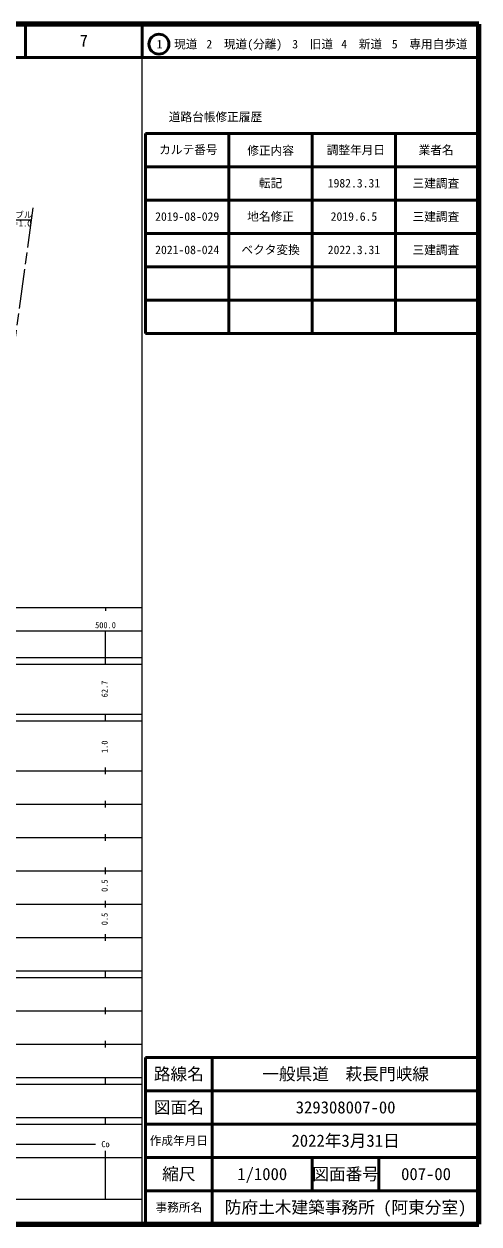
# Model space of a CAD drawing. Units: millimetres on the paper, enlarged 1000 times. Extents: x 40000 to 680000, y 20000 to 380000.
# Drawn here: x 543564 to 680000, y 20000 to 380000 of the extents above; entities that cross this region are included whole.
import ezdxf
from ezdxf.enums import TextEntityAlignment as Align

# ---------------------------------------------------------------- set-up
doc = ezdxf.new("R2010")
doc.units = ezdxf.units.MM
doc.header["$LTSCALE"] = 1000
doc.linetypes.add('CHAIN', pattern=[18.5, 12, -1.5, 3.5, -1.5])
for name, color, linetype, lineweight in [('M-BGD-EXST', 7, 'Continuous', 25), ('M-BMK', 2, 'CHAIN', 13), ('M-STR-HTXT', 7, 'Continuous', 13), ('M-TTL', 2, 'Continuous', 140), ('M-TTL-FRAM', 2, 'Continuous', 50), ('M-TTL-LINE', 7, 'Continuous', 50)]:
    doc.layers.add(name, color=color, linetype=linetype, lineweight=lineweight)
doc.layers.add('M-TTL-TXT', color=7, linetype='Continuous')
doc.styles.add('ＭＳ ゴシック', font='')
doc.styles.get('ＭＳ ゴシック').set_extended_font_data('MS Gothic')

msp = doc.modelspace()

# ---------------------------------------------------------------- linework, layer by layer
at = {"layer": 'M-BGD-EXST'}
for p, q in [((579000, 20000), (579000, 370000)), ((40000, 205000), (579000, 205000)), ((568000, 205000), (568000, 204000)), ((68000, 198000), (579000, 198000)), ((568000, 188000), (568000, 198000)), ((40000, 190000), (579000, 190000)), ((40000, 188000), (579000, 188000)), ((40000, 173000), (579000, 173000)), ((568000, 171000), (568000, 173000)), ((40000, 171000), (579000, 171000)), ((40000, 156000), (579000, 156000)), ((568000, 155000), (568000, 157000)), ((46000, 146000), (579000, 146000)), ((568000, 145000), (568000, 147000)), ((568000, 135000), (568000, 137000)), ((52000, 136000), (579000, 136000)), ((46000, 126000), (579000, 126000)), ((568000, 125000), (568000, 127000)), ((52000, 116000), (579000, 116000)), ((568000, 115000), (568000, 117000)), ((46000, 106000), (579000, 106000)), ((568000, 105000), (568000, 107000)), ((40000, 96000), (579000, 96000)), ((40000, 94000), (579000, 94000)), ((568000, 94000), (568000, 96000)), ((49000, 84000), (579000, 84000)), ((568000, 83000), (568000, 85000)), ((40000, 74000), (579000, 74000)), ((568000, 73000), (568000, 75000)), ((40000, 64000), (579000, 64000)), ((40000, 62000), (579000, 62000)), ((568000, 62000), (568000, 64000)), ((40000, 52000), (579000, 52000)), ((568000, 50000), (568000, 52000)), ((40000, 50000), (579000, 50000)), ((71000, 44000), (565000, 44000)), ((40000, 40000), (579000, 40000)), ((568000, 27500), (568000, 42000)), ((68000, 27500), (579000, 27500))]:
    msp.add_line(p, q, dxfattribs=at)
at = {"layer": 'M-BMK'}
msp.add_line((546186, 324826), (536144, 251111), dxfattribs=at)
at = {"layer": 'M-STR-HTXT'}
msp.add_line((540927, 321278), (545667, 321300), dxfattribs=at)
at = {"layer": 'M-TTL'}
for p, q in [((680000, 380000), (40000, 380000)), ((680000, 20000), (680000, 380000)), ((40000, 20000), (680000, 20000))]:
    msp.add_line(p, q, dxfattribs=at)
at = {"layer": 'M-TTL-FRAM'}
for p, q in [((580000, 347197), (580000, 287197)), ((580000, 347197), (680000, 347197)), ((580000, 287197), (680000, 287197)), ((680000, 70000), (580000, 70000)), ((580000, 70000), (580000, 20000))]:
    msp.add_line(p, q, dxfattribs=at)
at = {"layer": 'M-TTL-LINE'}
for p, q in [((543997, 380000), (543997, 370000)), ((579000, 380000), (579000, 370000)), ((40000, 370000), (680000, 370000)), ((605000, 347197), (605000, 287197)), ((630000, 347197), (630000, 287197)), ((655000, 347197), (655000, 287197)), ((580000, 337197), (680000, 337197)), ((580000, 327197), (680000, 327197)), ((580000, 317197), (680000, 317197)), ((580000, 307197), (680000, 307197)), ((580000, 297197), (680000, 297197)), ((600000, 70000), (600000, 20000)), ((680000, 60000), (580000, 60000)), ((680000, 50000), (580000, 50000)), ((680000, 40000), (580000, 40000)), ((630000, 40000), (630000, 30000)), ((650000, 40000), (650000, 30000)), ((680000, 30000), (580000, 30000))]:
    msp.add_line(p, q, dxfattribs=at)
msp.add_circle((584031, 373958), 3000, dxfattribs=at)

# ---------------------------------------------------------------- texts
at = {"layer": 'M-BGD-EXST', "style": 'ＭＳ ゴシック'}
for s, p in [('500.0', (568000, 198195)), ('Co', (568000, 42500))]:
    msp.add_text(s, height=1833, dxfattribs=at).set_placement(p, align=Align.BOTTOM_CENTER)
for s, p in [('62.7', (569190, 180500)), ('1.0', (569190, 163174)), ('0.5', (569190, 121500)), ('0.5', (569190, 111500))]:
    msp.add_text(s, height=1833, rotation=90, dxfattribs=at).set_placement(p, align=Align.BOTTOM_CENTER)
at = {"layer": 'M-STR-HTXT', "style": 'ＭＳ ゴシック'}
for s, p in [('ケーブル', (540927, 321278)), ('L＝1.0', (541999, 318723))]:
    msp.add_text(s, height=1833, dxfattribs=at).set_placement(p, align=Align.BOTTOM_CENTER)
at = {"layer": 'M-TTL-TXT', "style": 'ＭＳ ゴシック'}
for s, height, p in [('7', 3666, (561497, 375000)), ('1\u3000現道', 2566, (589448, 373958)), ('2\u3000現道(分離)', 2566, (609619, 373958)), ('3\u3000旧道', 2566, (630121, 373958)), ('4\u3000新道', 2566, (644824, 373958)), ('5\u3000専用自歩道', 2566, (665228, 373958)), ('道路台帳修正履歴', 2566, (600968, 352113)), ('カルテ番号', 2566, (592839, 342277)), ('修正内容', 2566, (617509, 342023)), ('調整年月日', 2566, (643089, 342197)), ('業者名', 2566, (667134, 342197)), ('転記', 2566, (617500, 332245)), ('1982.3.31', 2566, (642500, 332245)), ('三建調査', 2566, (667077, 332189)), ('2019-08-029', 2566, (592500, 322245)), ('地名修正', 2566, (617500, 322245)), ('2019.6.5', 2566, (642500, 322245)), ('三建調査', 2566, (667077, 322189)), ('2021-08-024', 2566, (592500, 312245)), ('ベクタ変換', 2566, (617500, 312245)), ('2022.3.31', 2566, (642500, 312245)), ('三建調査', 2566, (667077, 312189)), ('路線名', 3666, (590000, 65000)), ('路線名', 3666, (590000, 65000)), ('一般県道\u3000萩長門峡線', 3666, (640000, 65000)), ('図面名', 3666, (590000, 55000)), ('図面名', 3666, (590000, 55000)), ('329308007-00', 3666, (640000, 55000)), ('2022年3月31日', 3666, (640000, 45000)), ('作成年月日', 2566, (590000, 45000)), ('作成年月日', 2566, (590000, 45000)), ('縮尺', 3666, (590000, 35000)), ('縮尺', 3666, (590000, 35000)), ('1/1000', 3666, (615000, 35000)), ('図面番号', 3666, (640000, 35000)), ('図面番号', 3666, (640000, 35000)), ('007-00', 3666, (664125, 35000)), ('事務所名', 2566, (590000, 25000)), ('事務所名', 2566, (590000, 25000)), ('防府土木建築事務所 (阿東分室)', 3666, (640000, 25000))]:
    msp.add_text(s, height=height, dxfattribs=at).set_placement(p, align=Align.MIDDLE_CENTER)

doc.saveas('drawing.dxf')
